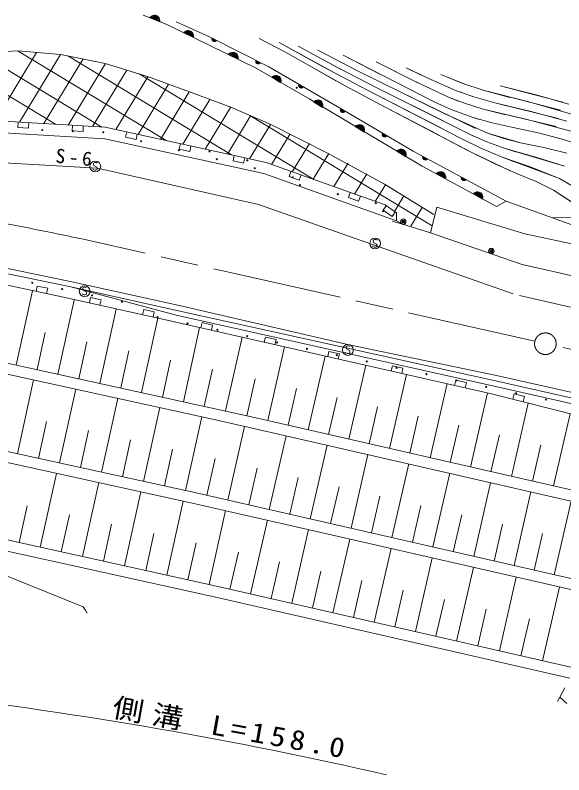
# Model space of a CAD drawing. Units: millimetres, scale not verified. Extents: x 40000 to 680000, y 20000 to 380000.
# Drawn here: x 118742 to 169564, y 247371 to 317717 of the extents above; entities that cross this region are included whole.
import ezdxf

# ---------------------------------------------------------------- set-up
doc = ezdxf.new("R2010")
doc.units = ezdxf.units.MM
doc.header["$LTSCALE"] = 1000
doc.linetypes.add('CHAIN', pattern=[18.5, 12, -1.5, 3.5, -1.5])
for name, color, linetype, lineweight in [('M-BGD', 7, 'Continuous', 13), ('M-BMK', 2, 'CHAIN', 13), ('M-STR-HTXT', 7, 'Continuous', 13)]:
    doc.layers.add(name, color=color, linetype=linetype, lineweight=lineweight)
doc.styles.add('ＭＳ ゴシック', font='')
doc.styles.get('ＭＳ ゴシック').set_extended_font_data('MS Gothic')

msp = doc.modelspace()

# ---------------------------------------------------------------- linework, layer by layer
at = {"layer": 'M-BGD'}
for p, q in [((132734, 316871), (130605, 317709)), ((131204, 317473), (131285, 317570)), ((132135, 317107), (131204, 317473)), ((132120, 317177), (131263, 317514)), ((131285, 317570), (131378, 317641)), ((131304, 317562), (132123, 317240)), ((132126, 317303), (131345, 317611)), ((131378, 317641), (131508, 317697)), ((131422, 317645), (132092, 317381)), ((132059, 317459), (131500, 317679)), ((131508, 317697), (131623, 317717)), ((131615, 317698), (131987, 317551)), ((131623, 317717), (131749, 317710)), ((131749, 317710), (131898, 317651)), ((131898, 317651), (131995, 317570)), ((131995, 317570), (132066, 317478)), ((132066, 317478), (132122, 317348)), ((132122, 317348), (132142, 317233)), ((132142, 317233), (132135, 317107)), ((141002, 312854), (132734, 316871)), ((133653, 317101), (136752, 315701)), ((134351, 316085), (134440, 316176)), ((135251, 315648), (134351, 316085)), ((135241, 315720), (134414, 316122)), ((134440, 316176), (134537, 316239)), ((134458, 316167), (135249, 315782)), ((135258, 315845), (134502, 316212)), ((134537, 316239), (134671, 316285)), ((134582, 316240), (135230, 315925)), ((135202, 316005), (134662, 316268)), ((134671, 316285), (134787, 316296)), ((134779, 316278), (135138, 316103)), ((134787, 316296), (134913, 316279)), ((134913, 316279), (135057, 316209)), ((135057, 316209), (135147, 316121)), ((135147, 316121), (135211, 316023)), ((135211, 316023), (135257, 315890)), ((135257, 315890), (135267, 315773)), ((135267, 315773), (135251, 315648)), ((136752, 315701), (142226, 312929)), ((136950, 315533), (136959, 315596)), ((136954, 315475), (136950, 315533)), ((136976, 315408), (136954, 315475)), ((136959, 315596), (137405, 315370)), ((137369, 315343), (136959, 315551)), ((136959, 315506), (137333, 315317)), ((137288, 315294), (136967, 315457)), ((137007, 315358), (136976, 315408)), ((136985, 315403), (137235, 315277)), ((137052, 315313), (137007, 315358)), ((137168, 315277), (137025, 315349)), ((137123, 315277), (137052, 315313)), ((137185, 315268), (137123, 315277)), ((137244, 315272), (137185, 315268)), ((137311, 315294), (137244, 315272)), ((137360, 315325), (137311, 315294)), ((137405, 315370), (137360, 315325)), ((141344, 315568), (141493, 315496)), ((141344, 315568), (143795, 314291)), ((141344, 315568), (143795, 314291)), ((143190, 315201), (148656, 312188)), ((143190, 315201), (147211, 312966)), ((144965, 314847), (148873, 312728)), ((144965, 314847), (148656, 312843)), ((146793, 314482), (149089, 313269)), ((146793, 314482), (150514, 312541)), ((122489, 307610), (112164, 313851)), ((126777, 307355), (115459, 314196)), ((115913, 314255), (119027, 314424)), ((116891, 307939), (120707, 314253)), ((132717, 306102), (119024, 314378)), ((119027, 314424), (122926, 314071)), ((119149, 307808), (122936, 314074)), ((122926, 314071), (127087, 313248)), ((138780, 304774), (123616, 313940)), ((138485, 314077), (138574, 314167)), ((139385, 313640), (138485, 314077)), ((139375, 313711), (138547, 314113)), ((138574, 314167), (138671, 314231)), ((138592, 314158), (139383, 313774)), ((139391, 313837), (138636, 314204)), ((138671, 314231), (138805, 314277)), ((138716, 314231), (139364, 313917)), ((139336, 313997), (138796, 314259)), ((138805, 314277), (138921, 314287)), ((138912, 314269), (139272, 314095)), ((138921, 314287), (139046, 314271)), ((139046, 314271), (139190, 314201)), ((139190, 314201), (139281, 314113)), ((139281, 314113), (139345, 314015)), ((139345, 314015), (139391, 313881)), ((139401, 313765), (139385, 313640)), ((139391, 313881), (139401, 313765)), ((143795, 314291), (146404, 312809)), ((143795, 314291), (146404, 312809)), ((149110, 314021), (152518, 312259)), ((149110, 314021), (157687, 309623)), ((121405, 307674), (125024, 313662)), ((123661, 307540), (127107, 313243)), ((127087, 313248), (131008, 312048)), ((141023, 313471), (141032, 313534)), ((141027, 313413), (141023, 313471)), ((141049, 313346), (141027, 313413)), ((141032, 313534), (141478, 313308)), ((141442, 313281), (141032, 313489)), ((141032, 313444), (141406, 313254)), ((141361, 313232), (141040, 313395)), ((141080, 313296), (141049, 313346)), ((141058, 313341), (141308, 313215)), ((141124, 313251), (141080, 313296)), ((141241, 313215), (141098, 313287)), ((141196, 313215), (141124, 313251)), ((141258, 313206), (141196, 313215)), ((141317, 313210), (141258, 313206)), ((141384, 313232), (141317, 313210)), ((141433, 313263), (141384, 313232)), ((141478, 313308), (141433, 313263)), ((152171, 313411), (156031, 311461)), ((152171, 313411), (155561, 311695)), ((152171, 313411), (155561, 311695)), ((125917, 307406), (129077, 312635)), ((146048, 309954), (141002, 312854)), ((142226, 312929), (149163, 308918)), ((146404, 312809), (148439, 311647)), ((146404, 312809), (149315, 311164)), ((147211, 312966), (151317, 310803)), ((148656, 312843), (152256, 311000)), ((150514, 312541), (154460, 310599)), ((154947, 312857), (156339, 312178)), ((154947, 312857), (157244, 311750)), ((154947, 312857), (157244, 311750)), ((128079, 307118), (131044, 312023)), ((146418, 302495), (130232, 312278)), ((131008, 312048), (134883, 310609)), ((142502, 311968), (142597, 312051)), ((143363, 311459), (142502, 311968)), ((143359, 311531), (142567, 311999)), ((142597, 312051), (142700, 312106)), ((142615, 312040), (143372, 311593)), ((143385, 311655), (142662, 312082)), ((142700, 312106), (142837, 312141)), ((142744, 312103), (143364, 311737)), ((143343, 311819), (142827, 312124)), ((142837, 312141), (142953, 312142)), ((142943, 312125), (143288, 311921)), ((142953, 312142), (143077, 312116)), ((143077, 312116), (143215, 312034)), ((143215, 312034), (143298, 311939)), ((143298, 311939), (143353, 311836)), ((143353, 311836), (143389, 311699)), ((143389, 311699), (143389, 311583)), ((155561, 311695), (158934, 310108)), ((155561, 311695), (158934, 310108)), ((157244, 311750), (159634, 310725)), ((157244, 311750), (159634, 310725)), ((158161, 312217), (160396, 311335)), ((158161, 312217), (160206, 311405)), ((158161, 312217), (160206, 311405)), ((130143, 306666), (132955, 311318)), ((143389, 311583), (143363, 311459)), ((144990, 311246), (145003, 311308)), ((144990, 311187), (144990, 311246)), ((145008, 311119), (144990, 311187)), ((144997, 311218), (145359, 311007)), ((145397, 311031), (145000, 311263)), ((145003, 311308), (145434, 311055)), ((145313, 310987), (145003, 311169)), ((145036, 311068), (145008, 311119)), ((145017, 311114), (145259, 310973)), ((145078, 311020), (145036, 311068)), ((145192, 310977), (145054, 311058)), ((145147, 310980), (145078, 311020)), ((145209, 310967), (145147, 310980)), ((145267, 310968), (145209, 310967)), ((145336, 310986), (145267, 310968)), ((145387, 311014), (145336, 310986)), ((145434, 311055), (145387, 311014)), ((149315, 311164), (152500, 309484)), ((152256, 311000), (158436, 307900)), ((152256, 311000), (160937, 306641)), ((160206, 311405), (162103, 310766)), ((160206, 311405), (162103, 310766)), ((163669, 311182), (164738, 310896)), ((163669, 311182), (169466, 309669)), ((163669, 311182), (166878, 310375)), ((132207, 306214), (134865, 310611)), ((134883, 310609), (138720, 309210)), ((151317, 310803), (158168, 307292)), ((151317, 310803), (159937, 306358)), ((154460, 310599), (158703, 308509)), ((154460, 310599), (161382, 307221)), ((154460, 310599), (158410, 308657)), ((159634, 310725), (160104, 310547)), ((159634, 310725), (161239, 310158)), ((162103, 310766), (164560, 310097)), ((162103, 310766), (169267, 308913)), ((162103, 310766), (166315, 309685)), ((166878, 310375), (170032, 309477)), ((134270, 305762), (136769, 309896)), ((156445, 303727), (146048, 309954)), ((146363, 309686), (146458, 309769)), ((147224, 309177), (146363, 309686)), ((147220, 309249), (146428, 309717)), ((146458, 309769), (146561, 309824)), ((146475, 309759), (147233, 309311)), ((147246, 309373), (146523, 309800)), ((146561, 309824), (146698, 309860)), ((146605, 309821), (147225, 309455)), ((147204, 309537), (146688, 309842)), ((146698, 309860), (146814, 309860)), ((146804, 309843), (147149, 309640)), ((146814, 309860), (146938, 309834)), ((146938, 309834), (147076, 309752)), ((147076, 309752), (147159, 309657)), ((147159, 309657), (147214, 309554)), ((147214, 309554), (147249, 309417)), ((157687, 309623), (158727, 309167)), ((157687, 309623), (159282, 308937)), ((157687, 309623), (159282, 308937)), ((158934, 310108), (159813, 309760)), ((158934, 310108), (160376, 309556)), ((158934, 310108), (160376, 309556)), ((160376, 309556), (162095, 309023)), ((160376, 309556), (162095, 309023)), ((161239, 310158), (163160, 309601)), ((163160, 309601), (164382, 309298)), ((163160, 309601), (169068, 308156)), ((163160, 309601), (166530, 308809)), ((166315, 309685), (170402, 308530)), ((136334, 305310), (138674, 309181)), ((138720, 309210), (142412, 307586)), ((147250, 309301), (147224, 309177)), ((147249, 309417), (147250, 309301)), ((148862, 308984), (148875, 309046)), ((148863, 308926), (148862, 308984)), ((148881, 308857), (148863, 308926)), ((148870, 308957), (149232, 308745)), ((149270, 308769), (148872, 309001)), ((148875, 309046), (149307, 308794)), ((149186, 308726), (148875, 308907)), ((148909, 308806), (148881, 308857)), ((148890, 308852), (149131, 308711)), ((149163, 308918), (155596, 305121)), ((152500, 309484), (157900, 306683)), ((152500, 309484), (160680, 305191)), ((152500, 309484), (161034, 305006)), ((159282, 308937), (161163, 308254)), ((159282, 308937), (161163, 308254)), ((162095, 309023), (164205, 308498)), ((162095, 309023), (168869, 307399)), ((162095, 309023), (166160, 308067)), ((138398, 304858), (140536, 308395)), ((157370, 298212), (140489, 308415)), ((148951, 308759), (148909, 308806)), ((149064, 308716), (148926, 308796)), ((149020, 308718), (148951, 308759)), ((149082, 308705), (149020, 308718)), ((149140, 308706), (149082, 308705)), ((149208, 308724), (149140, 308706)), ((149260, 308752), (149208, 308724)), ((149307, 308794), (149260, 308752)), ((158410, 308657), (162497, 306779)), ((161163, 308254), (161766, 308070)), ((161163, 308254), (162923, 307758)), ((166530, 308809), (169831, 307918)), ((127073, 307338), (117000, 307936)), ((119019, 307816), (118989, 307317)), ((119987, 307257), (120017, 307757)), ((124055, 307517), (124026, 307018)), ((125024, 306959), (125053, 307458)), ((140462, 304406), (142396, 307606)), ((142412, 307586), (147805, 304881)), ((150224, 307404), (150319, 307487)), ((151081, 306967), (150289, 307435)), ((150319, 307487), (150422, 307543)), ((150336, 307477), (151094, 307029)), ((151107, 307091), (150384, 307518)), ((150422, 307543), (150559, 307578)), ((150466, 307539), (151086, 307173)), ((151065, 307255), (150548, 307561)), ((150559, 307578), (150675, 307579)), ((150665, 307561), (151009, 307358)), ((150675, 307579), (150799, 307552)), ((150799, 307552), (150937, 307471)), ((150937, 307471), (151020, 307375)), ((162923, 307758), (164873, 307318)), ((166160, 308067), (170208, 306986)), ((127044, 306255), (116998, 306850)), ((118989, 307317), (119987, 307257)), ((124026, 307018), (125024, 306959)), ((142004, 304068), (127073, 307338)), ((129073, 306900), (128966, 306411)), ((142490, 303895), (144208, 306738)), ((151085, 306895), (150224, 307404)), ((151020, 307375), (151075, 307272)), ((151075, 307272), (151110, 307136)), ((151111, 307019), (151085, 306895)), ((151110, 307136), (151111, 307019)), ((152735, 306723), (152748, 306784)), ((152736, 306664), (152735, 306723)), ((153142, 306508), (152745, 306740)), ((152748, 306784), (153180, 306532)), ((162497, 306779), (165542, 305898)), ((162497, 306779), (164019, 306283)), ((162497, 306779), (164019, 306283)), ((164873, 307318), (167203, 306816)), ((164873, 307318), (167203, 306816)), ((164873, 307318), (167203, 306816)), ((167203, 306816), (169526, 306201)), ((167203, 306816), (169526, 306201)), ((141788, 303053), (127044, 306255)), ((128966, 306411), (129943, 306197)), ((129943, 306197), (130050, 306686)), ((152754, 306596), (152736, 306664)), ((152742, 306695), (153105, 306483)), ((153059, 306464), (152748, 306646)), ((152782, 306545), (152754, 306596)), ((152762, 306591), (153004, 306450)), ((152823, 306497), (152782, 306545)), ((152937, 306454), (152799, 306535)), ((152893, 306457), (152823, 306497)), ((152954, 306444), (152893, 306457)), ((153013, 306445), (152954, 306444)), ((153081, 306463), (153013, 306445)), ((153132, 306491), (153081, 306463)), ((153180, 306532), (153132, 306491)), ((159937, 306358), (160914, 305867)), ((159937, 306358), (161816, 305438)), ((159937, 306358), (161816, 305438)), ((160937, 306641), (161148, 306544)), ((160937, 306641), (162433, 305991)), ((160937, 306641), (162433, 305991)), ((160937, 306641), (162433, 305991)), ((164019, 306283), (165542, 305898)), ((164019, 306283), (165542, 305898)), ((169526, 306201), (171786, 305432)), ((169526, 306201), (171424, 305568)), ((134050, 305810), (133943, 305321)), ((133943, 305321), (134920, 305108)), ((134920, 305108), (135027, 305596)), ((144412, 303210), (145996, 305829)), ((161816, 305438), (163840, 304573)), ((161816, 305438), (163840, 304573)), ((162433, 305991), (164125, 305373)), ((162433, 305991), (164125, 305373)), ((162433, 305991), (164125, 305373)), ((164125, 305373), (165227, 305035)), ((164125, 305373), (169639, 303725)), ((164125, 305373), (166977, 304576)), ((165542, 305898), (167713, 305473)), ((165542, 305898), (167713, 305473)), ((167713, 305473), (169842, 304946)), ((167713, 305473), (169842, 304946)), ((139027, 304720), (138920, 304232)), ((146335, 302524), (147784, 304921)), ((147805, 304881), (152953, 302076)), ((154085, 305122), (154180, 305205)), ((154945, 304613), (154085, 305122)), ((154942, 304685), (154149, 305154)), ((154180, 305205), (154283, 305261)), ((154197, 305195), (154955, 304747)), ((154968, 304809), (154245, 305236)), ((154283, 305261), (154420, 305296)), ((154327, 305258), (154947, 304891)), ((154926, 304973), (154409, 305279)), ((154420, 305296), (154536, 305297)), ((154526, 305279), (154870, 305076)), ((154536, 305297), (154660, 305270)), ((154660, 305270), (154798, 305189)), ((154798, 305189), (154880, 305093)), ((154880, 305093), (154936, 304991)), ((154936, 304991), (154971, 304854)), ((154972, 304737), (154945, 304613)), ((154971, 304854), (154972, 304737)), ((155596, 305121), (164236, 300494)), ((156480, 304580), (156491, 304642)), ((156491, 304642), (156932, 304406)), ((161034, 305006), (164597, 303309)), ((161034, 305006), (163185, 303943)), ((161034, 305006), (163185, 303943)), ((116568, 304102), (126364, 303544)), ((126003, 304027), (125983, 303907)), ((125983, 303907), (126023, 303807)), ((126123, 304087), (126003, 304027)), ((126203, 304087), (126123, 304087)), ((126283, 304067), (126203, 304087)), ((126323, 304027), (126283, 304067)), ((138920, 304232), (139897, 304018)), ((139897, 304018), (140004, 304506)), ((153000, 300148), (142004, 304068)), ((148258, 301839), (149573, 304015)), ((156483, 304521), (156480, 304580)), ((156503, 304454), (156483, 304521)), ((156488, 304553), (156859, 304354)), ((156895, 304380), (156490, 304597)), ((156813, 304333), (156496, 304503)), ((156533, 304404), (156503, 304454)), ((156512, 304449), (156759, 304317)), ((156577, 304358), (156533, 304404)), ((156692, 304319), (156551, 304394)), ((156647, 304320), (156577, 304358)), ((156710, 304309), (156647, 304320)), ((156768, 304312), (156710, 304309)), ((156836, 304333), (156768, 304312)), ((156886, 304363), (156836, 304333)), ((156932, 304406), (156886, 304363)), ((163185, 303943), (165337, 302999)), ((163185, 303943), (165337, 302999)), ((163840, 304573), (164912, 304172)), ((163840, 304573), (169159, 302599)), ((163840, 304573), (166436, 303664)), ((163840, 304573), (166436, 303664)), ((166977, 304576), (169639, 303725)), ((125963, 303427), (125923, 303487)), ((126083, 303367), (125963, 303427)), ((126023, 303807), (126303, 303647)), ((126223, 303367), (126083, 303367)), ((126323, 303427), (126223, 303367)), ((126303, 303647), (126343, 303547)), ((126343, 303547), (126323, 303427)), ((126364, 303544), (141287, 300197)), ((144282, 303256), (144114, 302785)), ((163319, 299986), (156445, 303727)), ((157918, 303176), (158053, 303216)), ((158571, 302912), (158044, 303199)), ((158053, 303216), (158170, 303221)), ((158160, 303204), (158512, 303012)), ((158170, 303221), (158294, 303199)), ((158294, 303199), (158435, 303122)), ((166436, 303664), (169159, 302599)), ((166436, 303664), (169159, 302599)), ((154066, 298659), (141788, 303053)), ((144114, 302785), (145056, 302449)), ((145056, 302449), (145224, 302920)), ((150181, 301153), (151311, 303023)), ((157725, 303031), (157817, 303117)), ((158603, 302553), (157725, 303031)), ((158597, 302625), (157789, 303064)), ((157817, 303117), (157918, 303176)), ((157835, 303107), (158608, 302687)), ((158619, 302749), (157881, 303151)), ((157962, 303175), (158595, 302831)), ((158435, 303122), (158521, 303030)), ((158521, 303030), (158580, 302929)), ((158580, 302929), (158620, 302794)), ((158625, 302677), (158603, 302553)), ((158620, 302794), (158625, 302677)), ((160055, 302665), (160065, 302728)), ((160057, 302607), (160055, 302665)), ((160078, 302539), (160057, 302607)), ((160063, 302638), (160433, 302440)), ((160469, 302466), (160064, 302683)), ((160065, 302728), (160506, 302492)), ((160388, 302419), (160070, 302589)), ((160108, 302489), (160078, 302539)), ((160087, 302535), (160333, 302402)), ((160151, 302443), (160108, 302489)), ((160506, 302492), (160460, 302448)), ((165337, 302999), (167001, 302301)), ((165337, 302999), (167001, 302301)), ((169159, 302599), (171921, 300962)), ((169159, 302599), (171396, 301276)), ((169159, 302599), (171396, 301276)), ((152103, 300468), (153041, 302019)), ((152953, 302076), (157509, 299257)), ((160266, 302404), (160125, 302480)), ((160222, 302406), (160151, 302443)), ((160284, 302395), (160222, 302406)), ((160342, 302398), (160284, 302395)), ((160410, 302418), (160342, 302398)), ((160460, 302448), (160410, 302418)), ((167001, 302301), (168612, 301509)), ((167001, 302301), (168612, 301509)), ((149780, 301296), (149612, 300825)), ((161162, 301160), (161254, 301247)), ((162040, 300683), (161162, 301160)), ((162033, 300754), (161225, 301194)), ((161254, 301247), (161355, 301306)), ((161272, 301237), (162045, 300817)), ((162056, 300879), (161318, 301280)), ((161355, 301306), (161490, 301346)), ((161399, 301304), (162032, 300960)), ((162008, 301042), (161481, 301328)), ((161490, 301346), (161607, 301351)), ((161597, 301333), (161949, 301142)), ((161607, 301351), (161731, 301329)), ((161731, 301329), (161872, 301252)), ((161872, 301252), (161958, 301160)), ((161958, 301160), (162017, 301059)), ((168612, 301509), (168679, 301472)), ((168612, 301509), (171150, 299851)), ((168612, 301509), (172174, 299168)), ((149612, 300825), (150554, 300490)), ((150554, 300490), (150722, 300960)), ((153880, 299542), (154755, 300989)), ((162017, 301059), (162057, 300924)), ((162062, 300807), (162040, 300683)), ((162057, 300924), (162062, 300807)), ((164236, 300494), (163319, 299986)), ((164236, 300494), (182410, 293942)), ((141287, 300197), (164887, 291912)), ((153122, 300064), (152838, 299653)), ((154067, 299412), (153000, 300148)), ((155402, 298193), (156436, 299904)), ((157202, 297565), (157814, 299930)), ((157814, 299930), (165954, 297481)), ((152838, 299653), (153661, 299085)), ((153661, 299085), (153945, 299497)), ((154066, 298659), (154067, 299412)), ((168506, 298954), (172265, 298990)), ((153665, 298649), (154621, 298356)), ((154621, 298356), (154066, 298659)), ((154621, 298356), (157202, 297565)), ((157202, 297565), (165705, 294619)), ((151922, 296898), (151902, 296778)), ((152042, 296958), (151922, 296898)), ((152122, 296958), (152042, 296958)), ((152202, 296938), (152122, 296958)), ((152242, 296898), (152202, 296938)), ((165954, 297481), (185718, 293230)), ((151882, 296298), (151842, 296358)), ((152002, 296238), (151882, 296298)), ((151902, 296778), (151942, 296678)), ((151942, 296678), (152222, 296518)), ((152142, 296238), (152002, 296238)), ((152242, 296298), (152142, 296238)), ((152222, 296518), (152262, 296418)), ((152262, 296418), (152242, 296298)), ((114085, 295095), (123986, 293037)), ((123881, 292549), (113990, 294604)), ((165705, 294619), (204613, 285977)), ((123638, 291515), (113743, 293614)), ((123986, 293037), (133821, 290863)), ((118831, 285320), (120334, 292178)), ((120779, 292632), (120675, 292143)), ((121757, 292425), (120779, 292632)), ((121653, 291936), (121757, 292425)), ((133711, 290375), (123881, 292549)), ((133640, 289937), (123881, 292549)), ((125016, 292468), (124996, 292348)), ((124996, 292348), (125036, 292248)), ((125136, 292528), (125016, 292468)), ((125036, 292248), (125316, 292088)), ((125216, 292528), (125136, 292528)), ((125296, 292508), (125216, 292528)), ((125336, 292468), (125296, 292508)), ((125316, 292088), (125356, 291988)), ((125356, 291988), (125336, 291868)), ((122704, 284471), (124208, 291334)), ((133490, 289311), (123638, 291515)), ((124976, 291868), (124936, 291928)), ((125096, 291808), (124976, 291868)), ((125236, 291808), (125096, 291808)), ((125336, 291868), (125236, 291808)), ((125722, 291561), (125613, 291073)), ((126698, 291343), (125722, 291561)), ((126589, 290855), (126698, 291343)), ((165466, 291754), (170194, 290667)), ((133821, 290863), (149676, 287204)), ((126578, 283623), (128082, 290490)), ((130648, 290459), (130539, 289971)), ((131624, 290241), (130648, 290459)), ((131515, 289753), (131624, 290241)), ((163098, 283367), (133640, 289937)), ((163226, 283850), (133711, 290375)), ((130451, 282774), (131957, 289645)), ((162879, 282663), (133490, 289311)), ((136051, 289245), (135941, 288757)), ((137027, 289024), (136051, 289245)), ((134324, 281925), (135827, 288783)), ((136916, 288536), (137027, 289024)), ((120768, 284896), (121519, 288326)), ((138221, 281064), (139766, 287892)), ((141929, 287915), (141819, 287427)), ((142905, 287694), (141929, 287915)), ((110116, 287230), (141197, 280391)), ((124641, 284047), (125393, 287479)), ((142794, 287207), (142905, 287694)), ((149409, 287036), (149389, 286916)), ((149529, 287096), (149409, 287036)), ((149609, 287096), (149529, 287096)), ((149689, 287076), (149609, 287096)), ((149676, 287204), (163331, 284338)), ((149729, 287036), (149689, 287076)), ((128514, 283198), (129267, 286633)), ((142137, 280176), (143700, 287002)), ((147807, 286585), (147697, 286098)), ((148782, 286365), (147807, 286585)), ((148672, 285877), (148782, 286365)), ((149369, 286436), (149329, 286496)), ((149489, 286376), (149369, 286436)), ((149389, 286916), (149429, 286816)), ((149429, 286816), (149709, 286656)), ((149629, 286376), (149489, 286376)), ((149729, 286436), (149629, 286376)), ((149709, 286656), (149749, 286556)), ((149749, 286556), (149729, 286436)), ((109883, 286257), (137013, 280312)), ((132388, 282350), (133140, 285785)), ((145896, 279315), (147461, 286151)), ((136261, 281501), (137011, 284923)), ((149655, 278454), (151222, 285300)), ((153685, 285256), (153575, 284768)), ((154660, 285035), (153685, 285256)), ((154550, 284547), (154660, 285035)), ((153414, 277594), (154984, 284449)), ((163331, 284338), (173158, 282143)), ((118955, 277104), (120453, 283941)), ((140205, 280615), (140977, 284029)), ((157173, 276733), (158745, 283598)), ((159563, 283926), (159453, 283438)), ((160538, 283705), (159563, 283926)), ((160428, 283218), (160538, 283705)), ((173049, 281656), (163226, 283850)), ((122846, 276251), (124345, 283088)), ((144016, 279745), (144798, 283161)), ((172900, 281158), (163098, 283367)), ((126738, 275398), (128237, 282235)), ((147775, 278885), (148558, 282305)), ((160932, 275872), (162506, 282747)), ((172648, 280175), (162879, 282663)), ((164960, 282649), (164837, 282164)), ((165929, 282402), (164960, 282649)), ((165806, 281918), (165929, 282402)), ((151534, 278024), (152319, 281449)), ((164723, 275005), (166274, 281798)), ((130630, 274545), (132129, 281383)), ((168612, 274117), (170141, 280813)), ((120901, 276678), (121650, 280096)), ((134522, 273692), (136021, 280530)), ((137013, 280312), (140977, 279415)), ((141197, 280391), (192910, 268550)), ((155293, 277163), (156079, 280593)), ((108252, 279450), (135495, 273479)), ((138453, 272810), (139998, 279637)), ((140977, 279415), (192660, 267582)), ((159052, 276302), (159839, 279738)), ((124792, 275825), (125542, 279243)), ((142281, 271936), (143842, 278759)), ((162811, 275442), (163594, 278862)), ((108019, 278478), (135278, 272503)), ((128684, 274972), (129434, 278390)), ((146069, 271069), (147630, 277892)), ((166667, 274561), (167438, 277933)), ((132576, 274119), (133325, 277537)), ((136481, 273256), (137253, 276669)), ((149857, 270202), (151418, 277025)), ((140387, 272370), (141167, 275781)), ((153645, 269335), (155207, 276157)), ((121057, 268441), (122565, 275289)), ((157433, 268468), (158995, 275290)), ((124969, 267580), (126477, 274432)), ((144175, 271503), (144955, 274914)), ((161222, 267601), (162783, 274423)), ((147963, 270636), (148744, 274047)), ((128881, 266719), (130390, 273574)), ((135495, 273479), (139439, 272586)), ((151751, 269769), (152532, 273180)), ((164958, 266744), (166523, 273566)), ((119101, 268872), (119855, 272295)), ((132792, 265858), (134302, 272717)), ((135278, 272503), (139220, 271611)), ((139439, 272586), (175210, 264400)), ((155539, 268902), (156320, 272313)), ((168676, 265891), (170243, 272715)), ((106388, 271670), (137682, 264782)), ((136704, 264997), (138210, 271839)), ((139220, 271611), (174543, 263527)), ((123013, 268011), (123767, 271436)), ((140545, 264127), (142106, 270950)), ((159327, 268035), (160108, 271446)), ((106155, 270698), (137462, 263806)), ((126925, 267150), (127679, 270576)), ((163098, 267171), (163881, 270582)), ((130836, 266289), (131591, 269717)), ((144362, 263254), (145923, 270077)), ((166817, 266318), (167600, 269729)), ((134748, 265428), (135502, 268854)), ((148180, 262381), (149740, 269203)), ((111885, 268230), (125048, 262936)), ((151997, 261507), (153558, 268330)), ((138636, 264564), (139417, 267975)), ((155814, 260634), (157375, 267456)), ((142454, 263690), (143234, 267102)), ((146271, 262817), (147051, 266229)), ((159632, 259761), (161192, 266583)), ((150088, 261944), (150869, 265355)), ((163592, 258855), (165152, 265676)), ((137682, 264782), (170605, 257251)), ((167599, 257939), (169159, 264759)), ((137462, 263806), (170129, 256334)), ((153906, 261071), (154686, 264482)), ((157723, 260198), (158503, 263608)), ((125048, 262936), (125282, 262562)), ((125327, 262489), (125402, 262369)), ((161588, 259314), (162368, 262724)), ((165595, 258397), (166375, 261807)), ((168989, 254148), (169664, 255438)), ((169189, 254549), (169851, 253987))]:
    msp.add_line(p, q, dxfattribs=at)
for centre, radius in [((144818, 311000), 50), ((121246, 307076), 50), ((124072, 306975), 50), ((126899, 306873), 50), ((130407, 306040), 50), ((133915, 305207), 50), ((136741, 305106), 50), ((126163, 303707), 500), ((137423, 304374), 50), ((140249, 304273), 50), ((140931, 303541), 50), ((144439, 302707), 50), ((145120, 301975), 50), ((148628, 301142), 50), ((152136, 300309), 50), ((152817, 299577), 50), ((154694, 298595), 250), ((154694, 298595), 150), ((154694, 298595), 50), ((152082, 296578), 500), ((162852, 295872), 250), ((162852, 295872), 150), ((162852, 295872), 50), ((120326, 292940), 50), ((125176, 292148), 500), ((123093, 292353), 50), ((125860, 291766), 50), ((128627, 291179), 50), ((131938, 289754), 50), ((134705, 289167), 50), ((137472, 288580), 50), ((140239, 287993), 50), ((143006, 287406), 50), ((149569, 286716), 500), ((145773, 286819), 50), ((148540, 286232), 50), ((151306, 285645), 50), ((154073, 285058), 50), ((156840, 284471), 50), ((159607, 283884), 50), ((162374, 283297), 50), ((165141, 282710), 50), ((167908, 282123), 50)]:
    msp.add_circle(centre, radius, dxfattribs=at)
at = {"layer": 'M-BMK'}
for p, q in [((166884, 287524), (125066, 296961)), ((217297, 276147), (168835, 287084))]:
    msp.add_line(p, q, dxfattribs=at)
msp.add_circle((167857, 287292), 1000, dxfattribs=at)
msp.add_arc((41739, -94163), 399901, 77.9733, 84.14844, dxfattribs=at)
at = {"layer": 'M-STR-HTXT'}
msp.add_arc((63509, -142458), 400000, 77.05178, 89.41018, dxfattribs=at)

# ---------------------------------------------------------------- texts
at = {"layer": 'M-BGD', "insert": (122430, 304038), "char_height": 1320, "attachment_point": 7, "rotation": 354.5, "style": 'ＭＳ ゴシック'}
msp.add_mtext('\\T1.37;S-6', dxfattribs=at)
at = {"layer": 'M-STR-HTXT', "insert": (127607, 252573), "char_height": 1833, "attachment_point": 7, "rotation": 349.8, "style": 'ＭＳ ゴシック'}
msp.add_mtext('\\T1.29;\\W1.15;側溝\\~L=158.0', dxfattribs=at)

doc.saveas('drawing.dxf')
